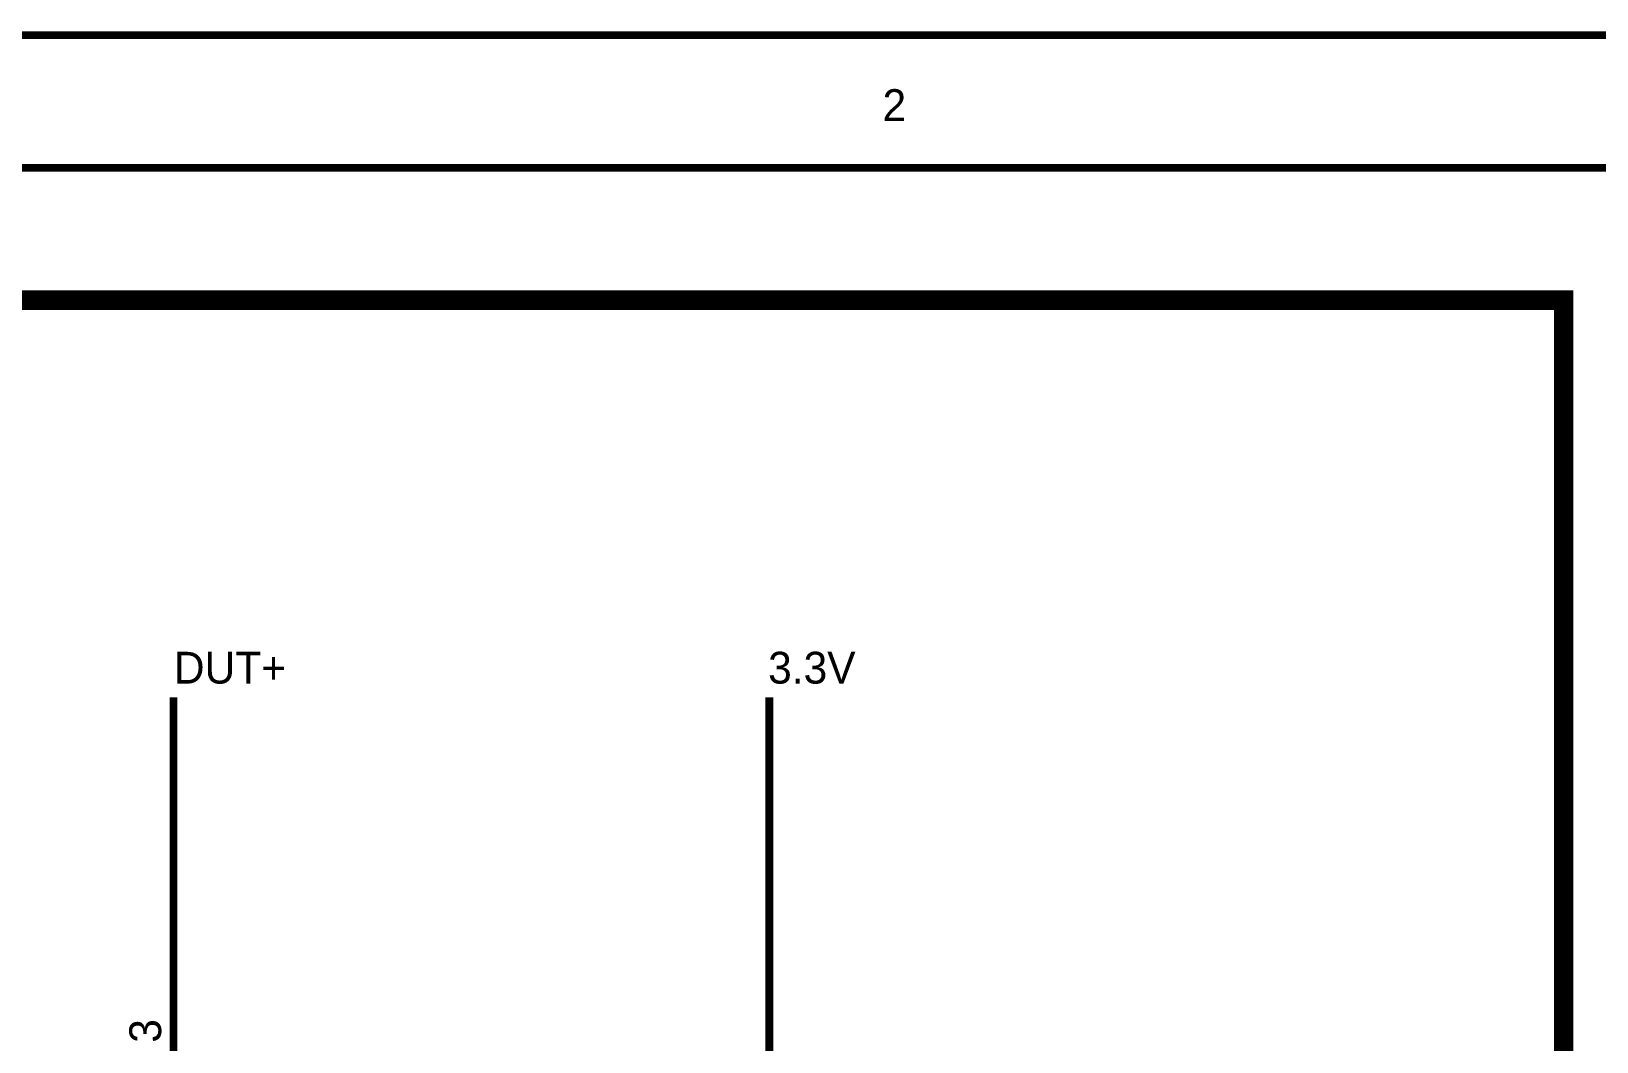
# Model space of a CAD drawing. Header units: inches. Extents: x -11.7 to 11.5, y 0 to 7.6.
# Drawn here: x 2.986 to 5.35, y 6.08 to 7.606 of the extents above; entities that cross this region are included whole.
import ezdxf

# ---------------------------------------------------------------- set-up
doc = ezdxf.new("R2010")
doc.units = ezdxf.units.IN
doc.header["$MEASUREMENT"] = 0
doc.layers.add('Sheet', color=255, linetype='Continuous')

msp = doc.modelspace()

# ---------------------------------------------------------------- linework, layer by layer
at = {"layer": 'Sheet'}
for points in [[(0.0018, 7.6, 0.0118, 0.0118, 0), (11.4988, 7.6, 0.0118, 0.0118, 0), (11.4988, 0, 0.0118, 0.0118, 0), (0.0018, 0, 0.0118, 0.0118, 0), (0.0018, 7.6, 0.0118, 0.0118, 0)], [(0.0018, 7.6, 0.0039, 0.0039, 0), (0.0018, 0, 0.0039, 0.0039, 0), (11.4988, 0, 0.0039, 0.0039, 0), (11.4988, 7.6, 0.0039, 0.0039, 0), (0.0018, 7.6, 0.0039, 0.0039, 0), (0.0018, 7.6, 0.0039, 0.0039, 0)], [(0.2016, 7.3996, 0.0118, 0.0118, 0), (11.299, 7.3996, 0.0118, 0.0118, 0), (11.299, 0.1998, 0.0118, 0.0118, 0), (0.2016, 0.1998, 0.0118, 0.0118, 0), (0.2016, 7.3996, 0.0118, 0.0118, 0)], [(0.2016, 7.3996, 0.0039, 0.0039, 0), (0.2016, 0.1998, 0.0039, 0.0039, 0), (11.299, 0.1998, 0.0039, 0.0039, 0), (11.299, 7.3996, 0.0039, 0.0039, 0), (0.2016, 7.3996, 0.0039, 0.0039, 0), (0.2016, 7.3996, 0.0039, 0.0039, 0)], [(0.2016, 7.1997, 0.0295, 0.0295, 0), (5.3003, 7.1997, 0.0295, 0.0295, 0), (5.3003, 4.2999, 0.0295, 0.0295, 0), (0.2016, 4.2999, 0.0295, 0.0295, 0), (0.2016, 7.1997, 0.0295, 0.0295, 0)]]:
    msp.add_lwpolyline(points, format="xyseb", close=True, dxfattribs=at)
for points in [[(3.2008, 6.1999, 0.0118, 0.0118, 0), (3.2008, 6.5999, 0.0118, 0.0118, 0)], [(4.1007, 6.1999, 0.0118, 0.0118, 0), (4.1007, 6.5999, 0.0118, 0.0118, 0)], [(3.2008, 5.9998, 0.0118, 0.0118, 0), (3.2008, 6.1999, 0.0118, 0.0118, 0)], [(4.1007, 6.1, 0.0118, 0.0118, 0), (4.1007, 6.1999, 0.0118, 0.0118, 0)], [(4.1007, 6.1, 0.0118, 0.0118, 0), (4.1007, 6.0598, 0.0118, 0.0118, 0)]]:
    msp.add_lwpolyline(points, format="xyseb", dxfattribs=at)

# ---------------------------------------------------------------- texts
for s, height, p in [('2', 0.048, (4.2717, 7.4704)), ('DUT+', 0.04801, (3.2014, 6.6206)), ('3.3V', 0.04801, (4.0989, 6.6206))]:
    msp.add_text(s, height=height, dxfattribs=at).set_placement(p)
msp.add_text('3', height=0.048, rotation=90, dxfattribs=at).set_placement((3.1822, 6.0781))

doc.saveas('drawing.dxf')
